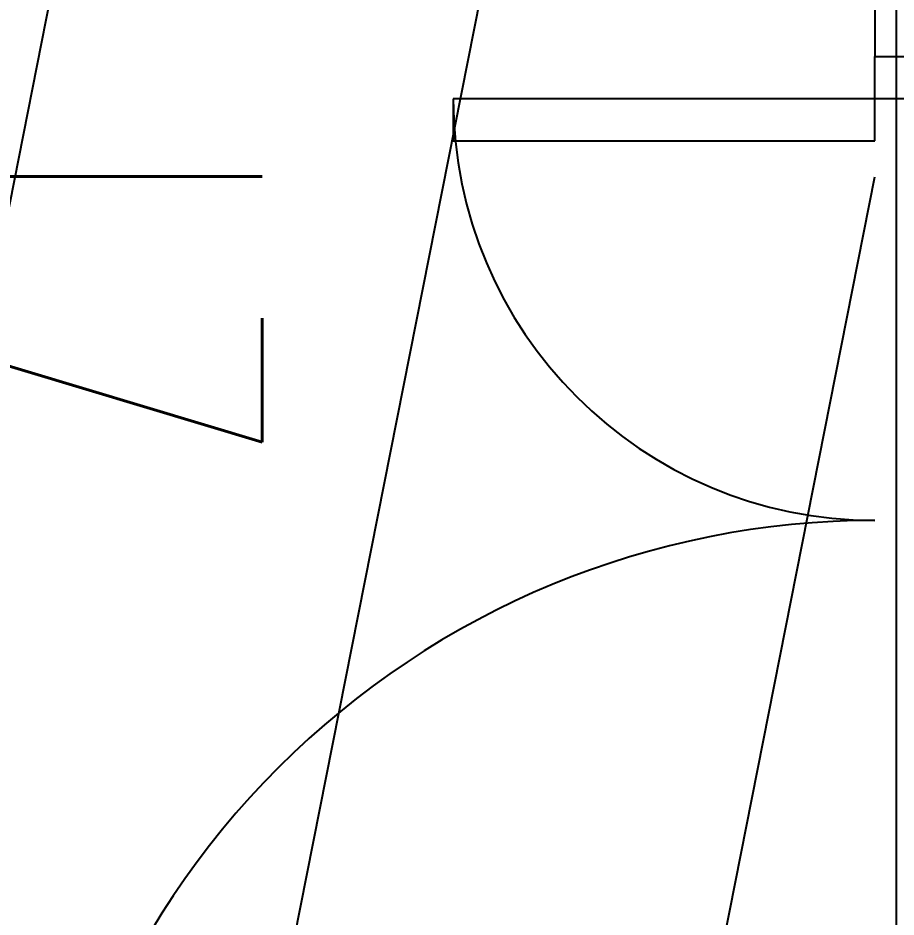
# Model space of a CAD drawing. Header units: millimetres. Extents: x -92759 to 184353, y -15225 to 86714.
# Drawn here: x -72074 to -71033, y 41021 to 42087 of the extents above; entities that cross this region are included whole.
import ezdxf

# ---------------------------------------------------------------- set-up
doc = ezdxf.new("R2010")
doc.units = ezdxf.units.MM
for name, color, linetype in [('0-1', 9, 'Continuous'), ('0-L7', 1, 'Continuous'), ('A-_DOOR----_E', 8, 'Continuous'), ('A-_WALL----_E', 8, 'Continuous'), ('E-LIGHT----E', 1, 'Continuous')]:
    doc.layers.add(name, color=color, linetype=linetype)
doc.layers.add('A-_DETA----_E-6', color=7, linetype='Continuous', true_color=0x969696)
doc.styles.add('T3', font='simplex.shx', dxfattribs={"width": 0.7, "height": 300})

# ---------------------------------------------------------------- blocks, each defined once
blk = doc.blocks.new('IDA - F - DoubleUnbalanced - Swing - 1600L X 2200H- MD-02-10538733-BLK8_RHH_1ST STOREY PLAN')
at = {"layer": 'A-_DOOR----_E'}
for p, q in [((-500, 112.5), (-500, -112.5)), ((-500, -112.5), (-550, -112.5)), ((-500, -112.5), (-500, -612.5)), ((-450, -112.5), (-500, -112.5)), ((-450, -612.5), (-450, -112.5)), ((-500, -612.5), (-450, -612.5))]:
    blk.add_line(p, q, dxfattribs=at)
for centre, radius, start, end in [((-500, -112.5), 500, 270, 0), ((-500, -112.5), 500, 270, 360), ((1000, -112.5), 1000, 180, 270), ((1000, -112.5), 1000, 180, 270)]:
    blk.add_arc(centre, radius, start, end, dxfattribs=at)
blk = doc.blocks.new('A$Cb2bf8f38')
blk.add_lwpolyline([(-2385, -9825), (-2385, -5100), (7400, -5125), (7400, 46800), (-18575, 46800), (-18575, 38037.5), (-30600, 38100), (-30625, 26375), (-28100, 26375), (-28100, -2400), (-10500, -2425), (-10500, -9800), (-2385, -9825)], close=True)
at = {"layer": 'A-_DETA----_E-6'}
for p, q in [((-29452.5, 7800), (-28125, 14510.8)), ((-28942.8, 7800), (-28100, 12060.5)), ((-28433.1, 7800), (-28125, 9357.5))]:
    blk.add_line(p, q, dxfattribs=at)
at = {"layer": 'A-_WALL----_E'}
for p, q in [((-28125, 9900), (-28125, 9500)), ((-28125, 9500), (-27900, 9500))]:
    blk.add_line(p, q, dxfattribs=at)
at = {"layer": 'A-_DOOR----_E', "rotation": 270}
blk.add_blockref('IDA - F - DoubleUnbalanced - Swing - 1600L X 2200H- MD-02-10538733-BLK8_RHH_1ST STOREY PLAN', (-28012.5, 8950), dxfattribs=at)
blk = doc.blocks.new('L7')
at = {"layer": 'E-LIGHT----E', "lineweight": 18, "style": 'T3', "width": 0.7}
blk.add_text('L7', height=350, dxfattribs=at).set_placement((-579.7, 120.4))
blk = doc.blocks.new('EL_B8_L1_R4')
at = {"layer": '0-L7', "rotation": 270}
blk.add_blockref('L7', (-18529, -31738.3), dxfattribs=at)

msp = doc.modelspace()

# ---------------------------------------------------------------- block references
at = {"layer": '0-1'}
msp.add_blockref('A$Cb2bf8f38', (-42933, 32541.2), dxfattribs=at)

# ---------------------------------------------------------------- next in the draw order: block references
at = {"color": 0}
msp.add_blockref('EL_B8_L1_R4', (-53725.9, 73099.6), dxfattribs=at)

doc.saveas('drawing.dxf')
